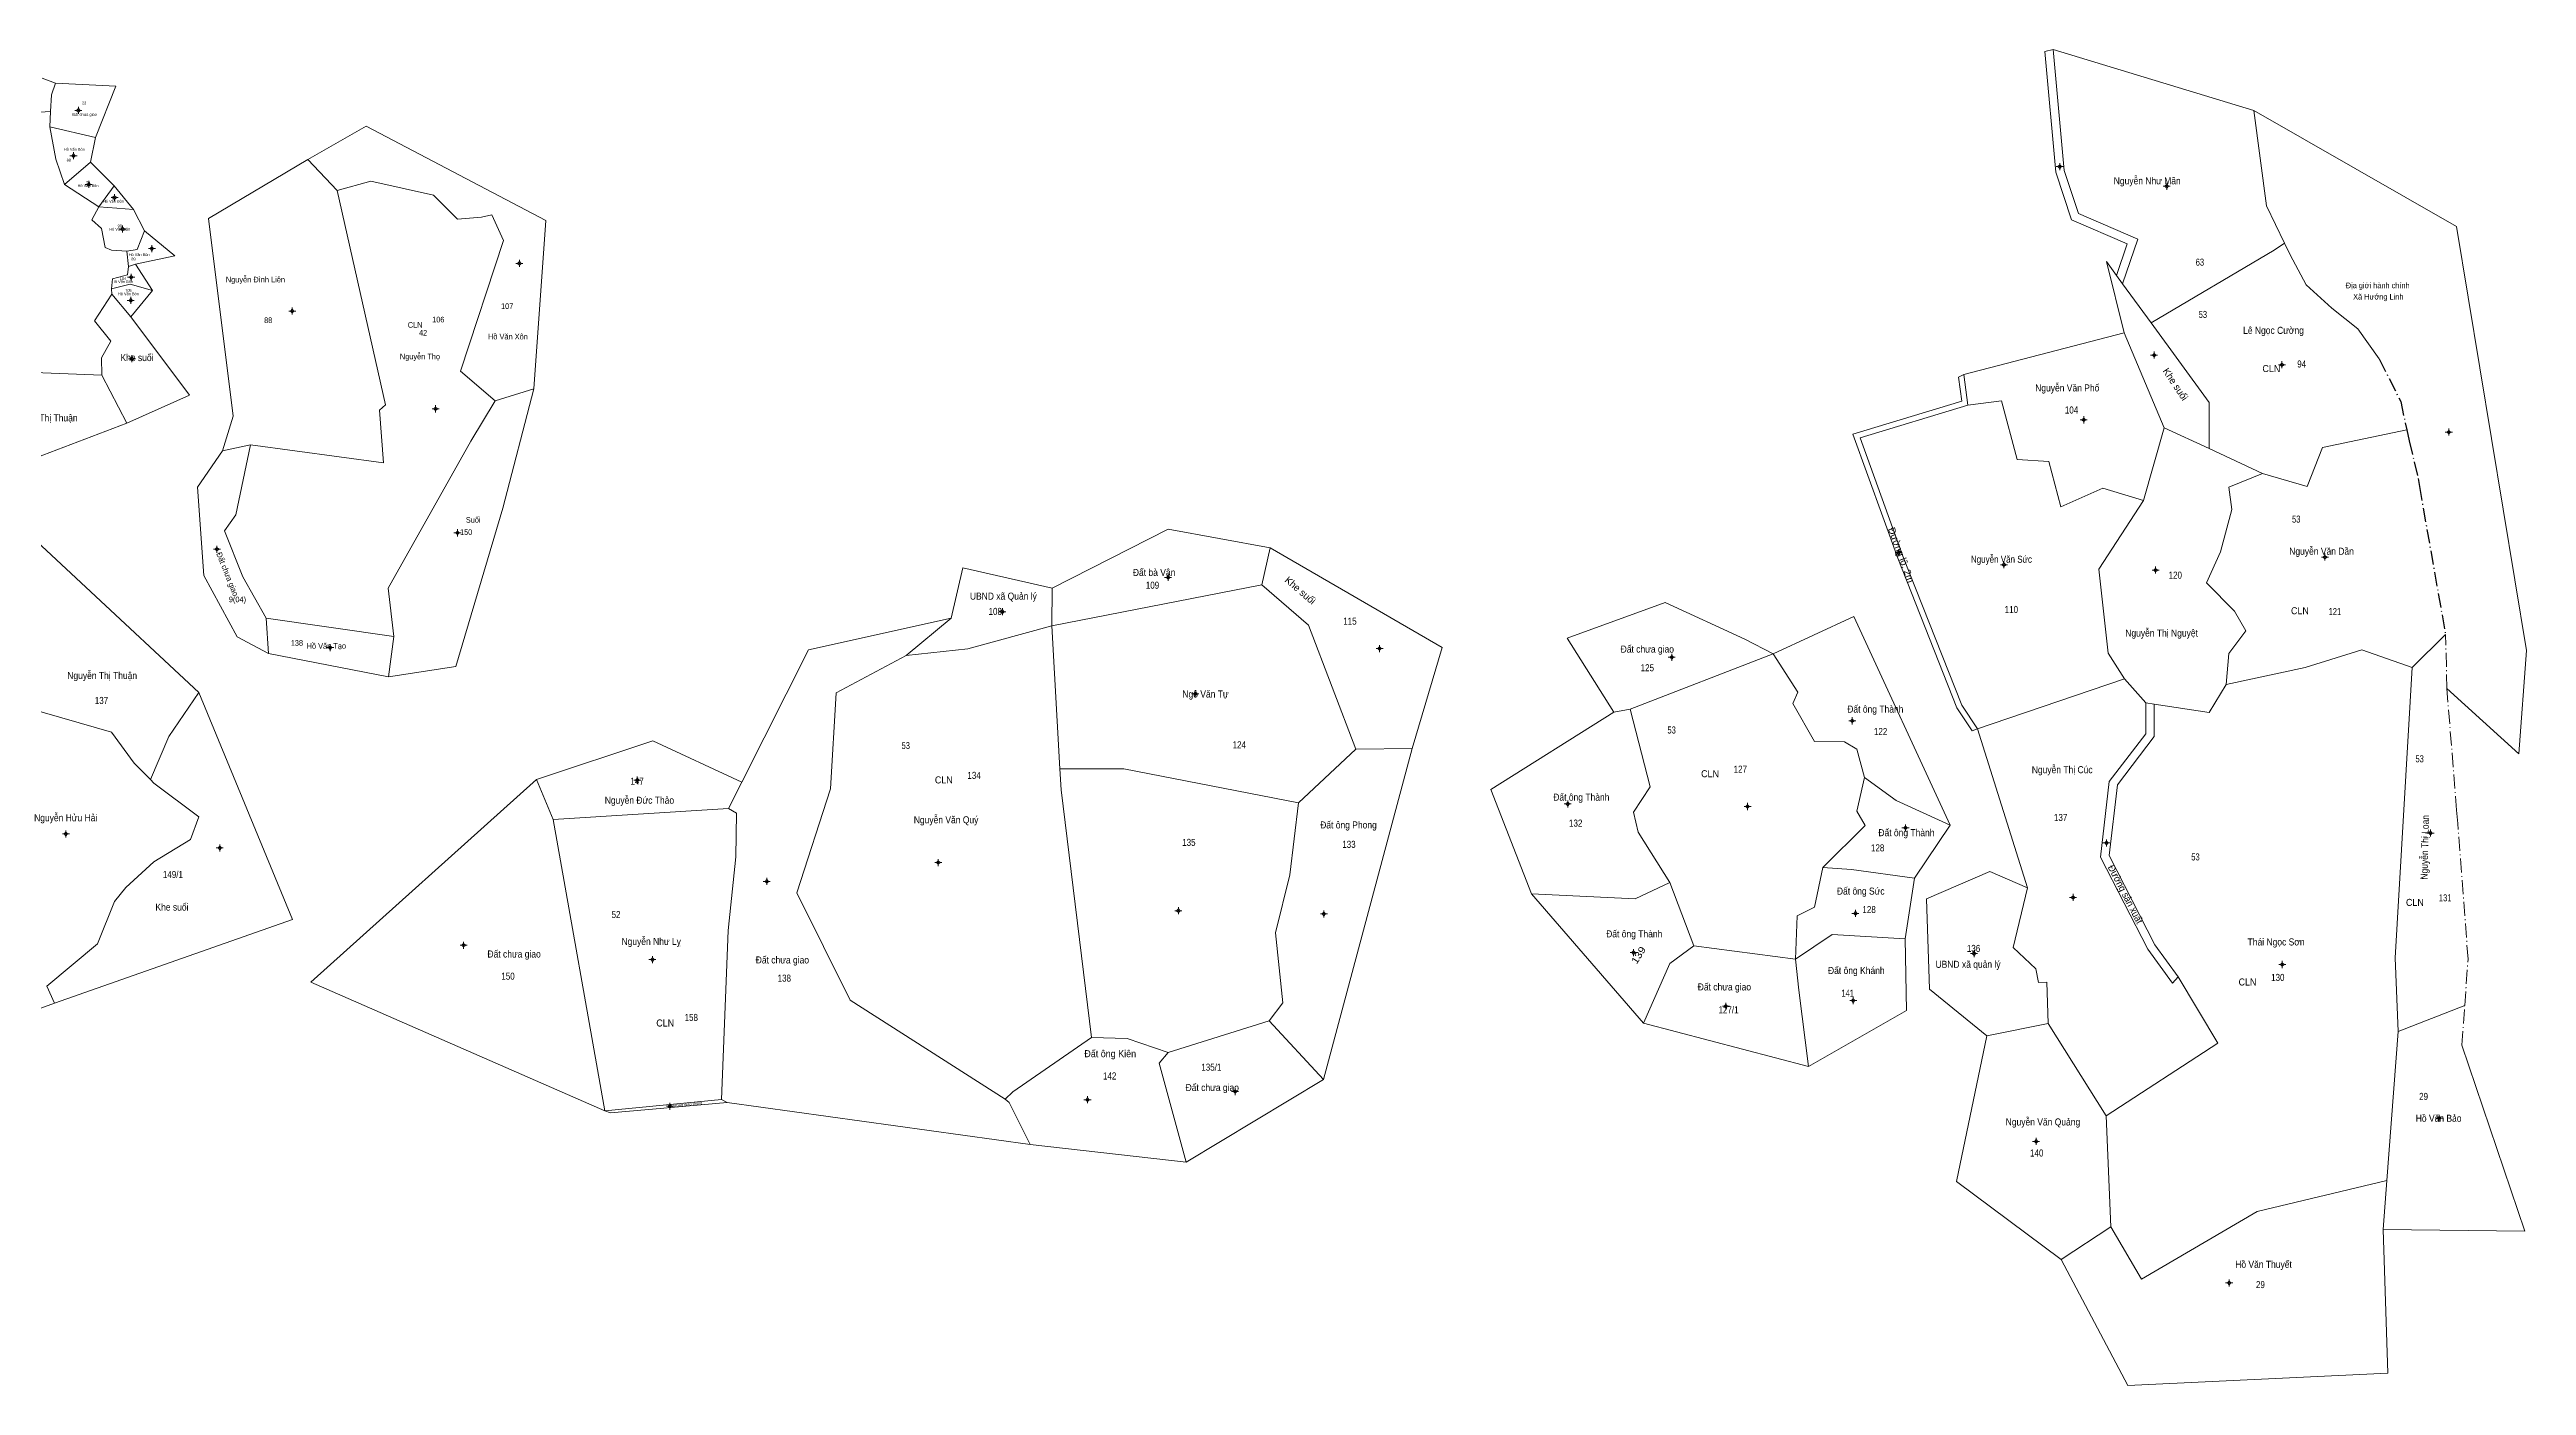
# Model space of a CAD drawing. Header units: metres. Extents: x 538455 to 541653, y 1847238 to 1851303.
# Drawn here: x 540774 to 541653, y 1849481 to 1849955 of the extents above; entities that cross this region are included whole.
import ezdxf
from ezdxf.enums import TextEntityAlignment as Align

# ---------------------------------------------------------------- set-up
doc = ezdxf.new("R2010")
doc.units = ezdxf.units.M
doc.linetypes.add('DOT_DASHED', pattern=[7.7, 5, -1.2, 0.3, -1.2])
for name, color, linetype in [('1', 7, 'Continuous'), ('2', 7, 'Continuous'), ('3', 7, 'Continuous'), ('4', 7, 'Continuous')]:
    doc.layers.add(name, color=color, linetype=linetype)
for name, color, linetype, lineweight in [('11', 7, 'Continuous', 13), ('22', 7, 'Continuous', 13), ('5', 7, 'Continuous', 13)]:
    doc.layers.add(name, color=color, linetype=linetype, lineweight=lineweight)

msp = doc.modelspace()

# ---------------------------------------------------------------- hatches: boundary and pattern name
at = {"layer": '11'}
for points in [[(540784.37, 1849933.66, 1), (540784.07, 1849933.66, 1)], [(540782.64, 1849917.56, 1), (540782.34, 1849917.56, 1)], [(540788.06, 1849907.38, 1), (540787.76, 1849907.38, 1)], [(541487.13, 1849913.7, 1), (541486.83, 1849913.7, 1)], [(541525.06, 1849906.74, 1), (541524.76, 1849906.74, 1)], [(540797.21, 1849902.69, 1), (540796.91, 1849902.69, 1)], [(540800.07, 1849891.56, 1), (540799.77, 1849891.56, 1)], [(540810.44, 1849884.61, 1), (540810.14, 1849884.61, 1)], [(540803.1, 1849874.42, 1), (540802.8, 1849874.42, 1)], [(540940.78, 1849879.38, 1), (540940.48, 1849879.38, 1)], [(540802.95, 1849866.24, 1), (540802.65, 1849866.24, 1)], [(540860.21, 1849862.44, 1), (540859.91, 1849862.44, 1)], [(540803.37, 1849845.55, 1), (540803.07, 1849845.55, 1)], [(541520.61, 1849846.82, 1), (541520.31, 1849846.82, 1)], [(541565.94, 1849843.39, 1), (541565.64, 1849843.39, 1)], [(540911.09, 1849827.76, 1), (540910.79, 1849827.76, 1)], [(541495.63, 1849823.86, 1), (541495.33, 1849823.86, 1)], [(541625.13, 1849819.5, 1), (541624.83, 1849819.5, 1)], [(540918.84, 1849783.77, 1), (540918.54, 1849783.77, 1)], [(540833.52, 1849777.95, 1), (540833.22, 1849777.95, 1)], [(541430.02, 1849776.76, 1), (541429.72, 1849776.76, 1)], [(541581.21, 1849775.16, 1), (541580.91, 1849775.16, 1)], [(541170.89, 1849767.95, 1), (541170.59, 1849767.95, 1)], [(541467.36, 1849772.46, 1), (541467.06, 1849772.46, 1)], [(541521.13, 1849770.54, 1), (541520.83, 1849770.54, 1)], [(541112.1, 1849755.79, 1), (541111.8, 1849755.79, 1)], [(540873.69, 1849743.06, 1), (540873.39, 1849743.06, 1)], [(541245.87, 1849742.72, 1), (541245.57, 1849742.72, 1)], [(541349.53, 1849739.62, 1), (541349.23, 1849739.62, 1)], [(541180.48, 1849726.66, 1), (541180.18, 1849726.66, 1)], [(541413.56, 1849717.08, 1), (541413.26, 1849717.08, 1)], [(540982.6, 1849696.03, 1), (540982.3, 1849696.03, 1)], [(541312.63, 1849687.59, 1), (541312.33, 1849687.59, 1)], [(541376.4, 1849686.68, 1), (541376.1, 1849686.68, 1)], [(541432.43, 1849679.09, 1), (541432.13, 1849679.09, 1)], [(540779.94, 1849676.96, 1), (540779.64, 1849676.96, 1)], [(540834.53, 1849672, 1), (540834.23, 1849672, 1)], [(541503.7, 1849673.75, 1), (541503.4, 1849673.75, 1)], [(541618.63, 1849677.26, 1), (541618.33, 1849677.26, 1)], [(541028.54, 1849660.1, 1), (541028.24, 1849660.1, 1)], [(541089.37, 1849666.8, 1), (541089.07, 1849666.8, 1)], [(541491.87, 1849654.42, 1), (541491.57, 1849654.42, 1)], [(541174.52, 1849649.72, 1), (541174.22, 1849649.72, 1)], [(541226.14, 1849648.57, 1), (541225.84, 1849648.57, 1)], [(541414.67, 1849648.77, 1), (541414.37, 1849648.77, 1)], [(540921.02, 1849637.47, 1), (540920.72, 1849637.47, 1)], [(541335.97, 1849634.83, 1), (541335.67, 1849634.83, 1)], [(541456.74, 1849634.5, 1), (541456.44, 1849634.5, 1)], [(540987.99, 1849632.35, 1), (540987.69, 1849632.35, 1)], [(541566.08, 1849630.63, 1), (541565.78, 1849630.63, 1)], [(541413.88, 1849617.8, 1), (541413.58, 1849617.8, 1)], [(541368.72, 1849615.84, 1), (541368.42, 1849615.84, 1)], [(541142.29, 1849582.64, 1), (541141.99, 1849582.64, 1)], [(541194.64, 1849585.56, 1), (541194.34, 1849585.56, 1)], [(540994.17, 1849580.36, 1), (540993.87, 1849580.36, 1)], [(541621.67, 1849576.07, 1), (541621.37, 1849576.07, 1)], [(541478.74, 1849567.88, 1), (541478.44, 1849567.88, 1)], [(541547.23, 1849517.64, 1), (541546.93, 1849517.64, 1)]]:
    msp.add_hatch(color=256, dxfattribs=at).paths.add_polyline_path(points)

# ---------------------------------------------------------------- linework, layer by layer
for p, q in [((540783.59, 1849933.66), (540782.97, 1849933.66)), ((540784.22, 1849934.91), (540784.22, 1849934.29)), ((540784.22, 1849933.03), (540784.22, 1849932.41)), ((540785.47, 1849933.66), (540784.85, 1849933.66)), ((540781.87, 1849917.56), (540781.24, 1849917.56)), ((540782.49, 1849918.81), (540782.49, 1849918.19)), ((540782.49, 1849916.93), (540782.49, 1849916.31)), ((540783.74, 1849917.56), (540783.11, 1849917.56)), ((541486.98, 1849914.95), (541486.98, 1849914.33)), ((540787.29, 1849907.38), (540786.66, 1849907.38)), ((540787.91, 1849908.63), (540787.91, 1849908.01)), ((540787.91, 1849906.75), (540787.91, 1849906.13)), ((540789.16, 1849907.38), (540788.53, 1849907.38)), ((541486.35, 1849913.7), (541485.73, 1849913.7)), ((541486.98, 1849913.07), (541486.98, 1849912.45)), ((541488.23, 1849913.7), (541487.61, 1849913.7)), ((541524.29, 1849906.74), (541523.66, 1849906.74)), ((541524.91, 1849907.99), (541524.91, 1849907.37)), ((541524.91, 1849906.11), (541524.91, 1849905.49)), ((541526.16, 1849906.74), (541525.53, 1849906.74)), ((540796.44, 1849902.69), (540795.81, 1849902.69)), ((540797.06, 1849903.94), (540797.06, 1849903.31)), ((540797.06, 1849902.07), (540797.06, 1849901.44)), ((540798.31, 1849902.69), (540797.69, 1849902.69)), ((540799.3, 1849891.56), (540798.67, 1849891.56)), ((540799.92, 1849892.81), (540799.92, 1849892.19)), ((540799.92, 1849890.93), (540799.92, 1849890.31)), ((540801.17, 1849891.56), (540800.55, 1849891.56)), ((540809.67, 1849884.61), (540809.04, 1849884.61)), ((540810.29, 1849885.86), (540810.29, 1849885.23)), ((540810.29, 1849883.99), (540810.29, 1849883.36)), ((540811.54, 1849884.61), (540810.91, 1849884.61)), ((540940.63, 1849880.63), (540940.63, 1849880.01)), ((540802.32, 1849874.42), (540801.7, 1849874.42)), ((540802.95, 1849875.67), (540802.95, 1849875.05)), ((540802.95, 1849873.79), (540802.95, 1849873.17)), ((540804.2, 1849874.42), (540803.57, 1849874.42)), ((540940.01, 1849879.38), (540939.38, 1849879.38)), ((540940.63, 1849878.75), (540940.63, 1849878.13)), ((540941.88, 1849879.38), (540941.25, 1849879.38)), ((540802.18, 1849866.24), (540801.55, 1849866.24)), ((540802.8, 1849867.49), (540802.8, 1849866.87)), ((540802.8, 1849865.61), (540802.8, 1849864.99)), ((540804.05, 1849866.24), (540803.43, 1849866.24)), ((540859.44, 1849862.44), (540858.81, 1849862.44)), ((540860.06, 1849863.69), (540860.06, 1849863.07)), ((540861.31, 1849862.44), (540860.69, 1849862.44)), ((540860.06, 1849861.81), (540860.06, 1849861.19)), ((540802.59, 1849845.55), (540801.97, 1849845.55)), ((540803.22, 1849846.8), (540803.22, 1849846.17)), ((540803.22, 1849844.93), (540803.22, 1849844.3)), ((540804.47, 1849845.55), (540803.85, 1849845.55)), ((541519.83, 1849846.82), (541519.21, 1849846.82)), ((541520.46, 1849848.07), (541520.46, 1849847.45)), ((541520.46, 1849846.19), (541520.46, 1849845.57)), ((541521.71, 1849846.82), (541521.09, 1849846.82)), ((541565.79, 1849844.64), (541565.79, 1849844.01)), ((541565.17, 1849843.39), (541564.54, 1849843.39)), ((541565.79, 1849842.77), (541565.79, 1849842.14)), ((541567.04, 1849843.39), (541566.41, 1849843.39)), ((540910.31, 1849827.76), (540909.69, 1849827.76)), ((540910.94, 1849829.01), (540910.94, 1849828.39)), ((540910.94, 1849827.13), (540910.94, 1849826.51)), ((540912.19, 1849827.76), (540911.56, 1849827.76)), ((541494.85, 1849823.86), (541494.23, 1849823.86)), ((541495.48, 1849825.11), (541495.48, 1849824.49)), ((541495.48, 1849823.23), (541495.48, 1849822.61)), ((541496.73, 1849823.86), (541496.11, 1849823.86)), ((541624.35, 1849819.5), (541623.73, 1849819.5)), ((541624.98, 1849820.75), (541624.98, 1849820.13)), ((541624.98, 1849818.87), (541624.98, 1849818.25)), ((541626.23, 1849819.5), (541625.61, 1849819.5)), ((540918.06, 1849783.77), (540917.44, 1849783.77)), ((540918.69, 1849785.02), (540918.69, 1849784.39)), ((540918.69, 1849783.15), (540918.69, 1849782.52)), ((540919.94, 1849783.77), (540919.31, 1849783.77)), ((540832.75, 1849777.95), (540832.12, 1849777.95)), ((540833.37, 1849779.2), (540833.37, 1849778.57)), ((540833.37, 1849777.33), (540833.37, 1849776.7)), ((540834.62, 1849777.95), (540833.99, 1849777.95)), ((541429.25, 1849776.76), (541428.62, 1849776.76)), ((541429.87, 1849778.01), (541429.87, 1849777.39)), ((541429.87, 1849776.13), (541429.87, 1849775.51)), ((541431.12, 1849776.76), (541430.49, 1849776.76)), ((541580.44, 1849775.16), (541579.81, 1849775.16)), ((541581.06, 1849776.41), (541581.06, 1849775.79)), ((541581.06, 1849774.53), (541581.06, 1849773.91)), ((541582.31, 1849775.16), (541581.69, 1849775.16)), ((541170.11, 1849767.95), (541169.49, 1849767.95)), ((541170.74, 1849769.2), (541170.74, 1849768.57)), ((541170.74, 1849767.33), (541170.74, 1849766.7)), ((541171.99, 1849767.95), (541171.37, 1849767.95)), ((541466.59, 1849772.46), (541465.96, 1849772.46)), ((541467.21, 1849773.71), (541467.21, 1849773.09)), ((541467.21, 1849771.83), (541467.21, 1849771.21)), ((541468.46, 1849772.46), (541467.83, 1849772.46)), ((541520.35, 1849770.54), (541519.73, 1849770.54)), ((541520.98, 1849771.79), (541520.98, 1849771.17)), ((541520.98, 1849769.91), (541520.98, 1849769.29)), ((541522.23, 1849770.54), (541521.61, 1849770.54)), ((541111.95, 1849757.04), (541111.95, 1849756.41)), ((541111.32, 1849755.79), (541110.7, 1849755.79)), ((541111.95, 1849755.17), (541111.95, 1849754.54)), ((541113.2, 1849755.79), (541112.57, 1849755.79)), ((540872.91, 1849743.06), (540872.29, 1849743.06)), ((540873.54, 1849744.31), (540873.54, 1849743.69)), ((540873.54, 1849742.43), (540873.54, 1849741.81)), ((540874.79, 1849743.06), (540874.17, 1849743.06)), ((541245.09, 1849742.72), (541244.47, 1849742.72)), ((541245.72, 1849743.97), (541245.72, 1849743.35)), ((541245.72, 1849742.09), (541245.72, 1849741.47)), ((541246.97, 1849742.72), (541246.35, 1849742.72)), ((541348.75, 1849739.62), (541348.13, 1849739.62)), ((541349.38, 1849740.87), (541349.38, 1849740.25)), ((541350.63, 1849739.62), (541350.01, 1849739.62)), ((541349.38, 1849738.99), (541349.38, 1849738.37)), ((541179.7, 1849726.66), (541179.08, 1849726.66)), ((541180.33, 1849727.91), (541180.33, 1849727.29)), ((541180.33, 1849726.03), (541180.33, 1849725.41)), ((541181.58, 1849726.66), (541180.95, 1849726.66)), ((541412.79, 1849717.08), (541412.16, 1849717.08)), ((541413.41, 1849718.33), (541413.41, 1849717.71)), ((541413.41, 1849716.45), (541413.41, 1849715.83)), ((541414.66, 1849717.08), (541414.03, 1849717.08)), ((540981.82, 1849696.03), (540981.2, 1849696.03)), ((540982.45, 1849697.28), (540982.45, 1849696.65)), ((540982.45, 1849695.41), (540982.45, 1849694.78)), ((540983.7, 1849696.03), (540983.07, 1849696.03)), ((541311.85, 1849687.59), (541311.23, 1849687.59)), ((541312.48, 1849688.84), (541312.48, 1849688.21)), ((541312.48, 1849686.97), (541312.48, 1849686.34)), ((541313.73, 1849687.59), (541313.11, 1849687.59)), ((541375.63, 1849686.68), (541375, 1849686.68)), ((541376.25, 1849687.93), (541376.25, 1849687.31)), ((541377.5, 1849686.68), (541376.87, 1849686.68)), ((540779.79, 1849678.21), (540779.79, 1849677.59)), ((541376.25, 1849686.05), (541376.25, 1849685.43)), ((541431.65, 1849679.09), (541431.03, 1849679.09)), ((541432.28, 1849680.34), (541432.28, 1849679.71)), ((541432.28, 1849678.47), (541432.28, 1849677.84)), ((541433.53, 1849679.09), (541432.91, 1849679.09)), ((541618.48, 1849678.51), (541618.48, 1849677.89)), ((540779.17, 1849676.96), (540778.54, 1849676.96)), ((540779.79, 1849676.33), (540779.79, 1849675.71)), ((540781.04, 1849676.96), (540780.41, 1849676.96)), ((540833.75, 1849672), (540833.13, 1849672)), ((540834.38, 1849673.25), (540834.38, 1849672.63)), ((540834.38, 1849671.37), (540834.38, 1849670.75)), ((540835.63, 1849672), (540835.01, 1849672)), ((541502.93, 1849673.75), (541502.3, 1849673.75)), ((541503.55, 1849675), (541503.55, 1849674.37)), ((541503.55, 1849673.13), (541503.55, 1849672.5)), ((541504.8, 1849673.75), (541504.18, 1849673.75)), ((541617.85, 1849677.26), (541617.23, 1849677.26)), ((541618.48, 1849676.63), (541618.48, 1849676.01)), ((541619.73, 1849677.26), (541619.11, 1849677.26)), ((541028.39, 1849661.35), (541028.39, 1849660.73)), ((541088.59, 1849666.8), (541087.97, 1849666.8)), ((541089.22, 1849668.05), (541089.22, 1849667.43)), ((541089.22, 1849666.17), (541089.22, 1849665.55)), ((541090.47, 1849666.8), (541089.85, 1849666.8)), ((541027.77, 1849660.1), (541027.14, 1849660.1)), ((541028.39, 1849659.47), (541028.39, 1849658.85)), ((541029.64, 1849660.1), (541029.01, 1849660.1)), ((541491.09, 1849654.42), (541490.47, 1849654.42)), ((541491.72, 1849655.67), (541491.72, 1849655.05)), ((541491.72, 1849653.79), (541491.72, 1849653.17)), ((541492.97, 1849654.42), (541492.35, 1849654.42)), ((541173.75, 1849649.72), (541173.12, 1849649.72)), ((541174.37, 1849650.97), (541174.37, 1849650.35)), ((541174.37, 1849649.09), (541174.37, 1849648.47)), ((541175.62, 1849649.72), (541174.99, 1849649.72)), ((541225.37, 1849648.57), (541224.74, 1849648.57)), ((541225.99, 1849649.82), (541225.99, 1849649.19)), ((541225.99, 1849647.95), (541225.99, 1849647.32)), ((541227.24, 1849648.57), (541226.61, 1849648.57)), ((541413.89, 1849648.77), (541413.27, 1849648.77)), ((541414.52, 1849650.02), (541414.52, 1849649.39)), ((541414.52, 1849648.15), (541414.52, 1849647.52)), ((541415.77, 1849648.77), (541415.15, 1849648.77)), ((540920.25, 1849637.47), (540919.62, 1849637.47)), ((540920.87, 1849638.72), (540920.87, 1849638.09)), ((540920.87, 1849636.85), (540920.87, 1849636.22)), ((540922.12, 1849637.47), (540921.49, 1849637.47)), ((541335.19, 1849634.83), (541334.57, 1849634.83)), ((541335.82, 1849636.08), (541335.82, 1849635.45)), ((541335.82, 1849634.21), (541335.82, 1849633.58)), ((541337.07, 1849634.83), (541336.44, 1849634.83)), ((541455.97, 1849634.5), (541455.34, 1849634.5)), ((541456.59, 1849635.75), (541456.59, 1849635.13)), ((541456.59, 1849633.87), (541456.59, 1849633.25)), ((541457.84, 1849634.5), (541457.21, 1849634.5)), ((540987.21, 1849632.35), (540986.59, 1849632.35)), ((540987.84, 1849633.6), (540987.84, 1849632.97)), ((540987.84, 1849631.73), (540987.84, 1849631.1)), ((540989.09, 1849632.35), (540988.47, 1849632.35)), ((541565.31, 1849630.63), (541564.68, 1849630.63)), ((541565.93, 1849631.88), (541565.93, 1849631.25)), ((541565.93, 1849630.01), (541565.93, 1849629.38)), ((541567.18, 1849630.63), (541566.56, 1849630.63)), ((541368.57, 1849617.09), (541368.57, 1849616.47)), ((541413.11, 1849617.8), (541412.48, 1849617.8)), ((541413.73, 1849619.05), (541413.73, 1849618.43)), ((541413.73, 1849617.17), (541413.73, 1849616.55)), ((541414.98, 1849617.8), (541414.35, 1849617.8)), ((541367.94, 1849615.84), (541367.32, 1849615.84)), ((541368.57, 1849615.21), (541368.57, 1849614.59)), ((541369.82, 1849615.84), (541369.19, 1849615.84)), ((540994.02, 1849581.61), (540994.02, 1849580.99)), ((541141.51, 1849582.64), (541140.89, 1849582.64)), ((541142.14, 1849583.89), (541142.14, 1849583.27)), ((541142.14, 1849582.01), (541142.14, 1849581.39)), ((541143.39, 1849582.64), (541142.77, 1849582.64)), ((541193.87, 1849585.56), (541193.24, 1849585.56)), ((541194.49, 1849586.81), (541194.49, 1849586.19)), ((541194.49, 1849584.93), (541194.49, 1849584.31)), ((541195.74, 1849585.56), (541195.11, 1849585.56)), ((540993.39, 1849580.36), (540992.77, 1849580.36)), ((540994.02, 1849579.73), (540994.02, 1849579.11)), ((540995.27, 1849580.36), (540994.65, 1849580.36)), ((541620.89, 1849576.07), (541620.27, 1849576.07)), ((541621.52, 1849577.32), (541621.52, 1849576.69)), ((541621.52, 1849575.45), (541621.52, 1849574.82)), ((541622.77, 1849576.07), (541622.15, 1849576.07)), ((541477.97, 1849567.88), (541477.34, 1849567.88)), ((541478.59, 1849569.13), (541478.59, 1849568.51)), ((541478.59, 1849567.25), (541478.59, 1849566.63)), ((541479.84, 1849567.88), (541479.21, 1849567.88)), ((541546.45, 1849517.64), (541545.83, 1849517.64)), ((541547.08, 1849518.89), (541547.08, 1849518.27)), ((541547.08, 1849517.01), (541547.08, 1849516.39)), ((541548.33, 1849517.64), (541547.7, 1849517.64))]:
    msp.add_line(p, q, dxfattribs=at)
for points in [[(540784.22, 1849934.29), (540783.59, 1849933.66), (540784.22, 1849933.03), (540784.85, 1849933.66)], [(540782.49, 1849918.19), (540781.87, 1849917.56), (540782.49, 1849916.93), (540783.11, 1849917.56)], [(540787.91, 1849908.01), (540787.29, 1849907.38), (540787.91, 1849906.75), (540788.53, 1849907.38)], [(541486.98, 1849914.33), (541486.35, 1849913.7), (541486.98, 1849913.07), (541487.61, 1849913.7)], [(541524.91, 1849907.37), (541524.29, 1849906.74), (541524.91, 1849906.11), (541525.53, 1849906.74)], [(540797.06, 1849903.31), (540796.44, 1849902.69), (540797.06, 1849902.07), (540797.69, 1849902.69)], [(540799.92, 1849892.19), (540799.3, 1849891.56), (540799.92, 1849890.93), (540800.55, 1849891.56)], [(540810.29, 1849885.23), (540809.67, 1849884.61), (540810.29, 1849883.99), (540810.91, 1849884.61)], [(540940.63, 1849880.01), (540940.01, 1849879.38), (540940.63, 1849878.75), (540941.25, 1849879.38)], [(540802.95, 1849875.05), (540802.32, 1849874.42), (540802.95, 1849873.79), (540803.57, 1849874.42)], [(540802.8, 1849866.87), (540802.18, 1849866.24), (540802.8, 1849865.61), (540803.43, 1849866.24)], [(540860.06, 1849863.07), (540859.44, 1849862.44), (540860.06, 1849861.81), (540860.69, 1849862.44)], [(540803.22, 1849846.17), (540802.59, 1849845.55), (540803.22, 1849844.93), (540803.85, 1849845.55)], [(541520.46, 1849847.45), (541519.83, 1849846.82), (541520.46, 1849846.19), (541521.09, 1849846.82)], [(541565.79, 1849844.01), (541565.17, 1849843.39), (541565.79, 1849842.77), (541566.41, 1849843.39)], [(540910.94, 1849828.39), (540910.31, 1849827.76), (540910.94, 1849827.13), (540911.56, 1849827.76)], [(541495.48, 1849824.49), (541494.85, 1849823.86), (541495.48, 1849823.23), (541496.11, 1849823.86)], [(541624.98, 1849820.13), (541624.35, 1849819.5), (541624.98, 1849818.87), (541625.61, 1849819.5)], [(540918.69, 1849784.39), (540918.06, 1849783.77), (540918.69, 1849783.15), (540919.31, 1849783.77)], [(540833.37, 1849778.57), (540832.75, 1849777.95), (540833.37, 1849777.33), (540833.99, 1849777.95)], [(541429.87, 1849777.39), (541429.25, 1849776.76), (541429.87, 1849776.13), (541430.49, 1849776.76)], [(541581.06, 1849775.79), (541580.44, 1849775.16), (541581.06, 1849774.53), (541581.69, 1849775.16)], [(541170.74, 1849768.57), (541170.11, 1849767.95), (541170.74, 1849767.33), (541171.37, 1849767.95)], [(541467.21, 1849773.09), (541466.59, 1849772.46), (541467.21, 1849771.83), (541467.83, 1849772.46)], [(541520.98, 1849771.17), (541520.35, 1849770.54), (541520.98, 1849769.91), (541521.61, 1849770.54)], [(541111.95, 1849756.41), (541111.32, 1849755.79), (541111.95, 1849755.17), (541112.57, 1849755.79)], [(540873.54, 1849743.69), (540872.91, 1849743.06), (540873.54, 1849742.43), (540874.17, 1849743.06)], [(541245.72, 1849743.35), (541245.09, 1849742.72), (541245.72, 1849742.09), (541246.35, 1849742.72)], [(541349.38, 1849740.25), (541348.75, 1849739.62), (541349.38, 1849738.99), (541350.01, 1849739.62)], [(541180.33, 1849727.29), (541179.7, 1849726.66), (541180.33, 1849726.03), (541180.95, 1849726.66)], [(541413.41, 1849717.71), (541412.79, 1849717.08), (541413.41, 1849716.45), (541414.03, 1849717.08)], [(540982.45, 1849696.65), (540981.82, 1849696.03), (540982.45, 1849695.41), (540983.07, 1849696.03)], [(541312.48, 1849688.21), (541311.85, 1849687.59), (541312.48, 1849686.97), (541313.11, 1849687.59)], [(541376.25, 1849687.31), (541375.63, 1849686.68), (541376.25, 1849686.05), (541376.87, 1849686.68)], [(541432.28, 1849679.71), (541431.65, 1849679.09), (541432.28, 1849678.47), (541432.91, 1849679.09)], [(541618.48, 1849677.89), (541617.85, 1849677.26), (541618.48, 1849676.63), (541619.11, 1849677.26)], [(540779.79, 1849677.59), (540779.17, 1849676.96), (540779.79, 1849676.33), (540780.41, 1849676.96)], [(540834.38, 1849672.63), (540833.75, 1849672), (540834.38, 1849671.37), (540835.01, 1849672)], [(541503.55, 1849674.37), (541502.93, 1849673.75), (541503.55, 1849673.13), (541504.18, 1849673.75)], [(541028.39, 1849660.73), (541027.77, 1849660.1), (541028.39, 1849659.47), (541029.01, 1849660.1)], [(541089.22, 1849667.43), (541088.59, 1849666.8), (541089.22, 1849666.17), (541089.85, 1849666.8)], [(541491.72, 1849655.05), (541491.09, 1849654.42), (541491.72, 1849653.79), (541492.35, 1849654.42)], [(541174.37, 1849650.35), (541173.75, 1849649.72), (541174.37, 1849649.09), (541174.99, 1849649.72)], [(541225.99, 1849649.19), (541225.37, 1849648.57), (541225.99, 1849647.95), (541226.61, 1849648.57)], [(541414.52, 1849649.39), (541413.89, 1849648.77), (541414.52, 1849648.15), (541415.15, 1849648.77)], [(540920.87, 1849638.09), (540920.25, 1849637.47), (540920.87, 1849636.85), (540921.49, 1849637.47)], [(541335.82, 1849635.45), (541335.19, 1849634.83), (541335.82, 1849634.21), (541336.44, 1849634.83)], [(541456.59, 1849635.13), (541455.97, 1849634.5), (541456.59, 1849633.87), (541457.21, 1849634.5)], [(540987.84, 1849632.97), (540987.21, 1849632.35), (540987.84, 1849631.73), (540988.47, 1849632.35)], [(541565.93, 1849631.25), (541565.31, 1849630.63), (541565.93, 1849630.01), (541566.56, 1849630.63)], [(541368.57, 1849616.47), (541367.94, 1849615.84), (541368.57, 1849615.21), (541369.19, 1849615.84)], [(541413.73, 1849618.43), (541413.11, 1849617.8), (541413.73, 1849617.17), (541414.35, 1849617.8)], [(541142.14, 1849583.27), (541141.51, 1849582.64), (541142.14, 1849582.01), (541142.77, 1849582.64)], [(541194.49, 1849586.19), (541193.87, 1849585.56), (541194.49, 1849584.93), (541195.11, 1849585.56)], [(540994.02, 1849580.99), (540993.39, 1849580.36), (540994.02, 1849579.73), (540994.65, 1849580.36)], [(541621.52, 1849576.69), (541620.89, 1849576.07), (541621.52, 1849575.45), (541622.15, 1849576.07)], [(541478.59, 1849568.51), (541477.97, 1849567.88), (541478.59, 1849567.25), (541479.21, 1849567.88)], [(541547.08, 1849518.27), (541546.45, 1849517.64), (541547.08, 1849517.01), (541547.7, 1849517.64)]]:
    msp.add_lwpolyline(points, close=True, dxfattribs=at)
for centre in [(540784.22, 1849933.66), (540782.49, 1849917.56), (540787.91, 1849907.38), (541486.98, 1849913.7), (541524.91, 1849906.74), (540797.06, 1849902.69), (540799.92, 1849891.56), (540810.29, 1849884.61), (540802.95, 1849874.42), (540940.63, 1849879.38), (540802.8, 1849866.24), (540860.06, 1849862.44), (540803.22, 1849845.55), (541520.46, 1849846.82), (541565.79, 1849843.39), (540910.94, 1849827.76), (541495.48, 1849823.86), (541624.98, 1849819.5), (540918.69, 1849783.77), (540833.37, 1849777.95), (541429.87, 1849776.76), (541581.06, 1849775.16), (541170.74, 1849767.95), (541467.21, 1849772.46), (541520.98, 1849770.54), (541111.95, 1849755.79), (540873.54, 1849743.06), (541245.72, 1849742.72), (541349.38, 1849739.62), (541180.33, 1849726.66), (541413.41, 1849717.08), (540982.45, 1849696.03), (541312.48, 1849687.59), (541376.25, 1849686.68), (541432.28, 1849679.09), (540779.79, 1849676.96), (540834.38, 1849672), (541503.55, 1849673.75), (541618.48, 1849677.26), (541028.39, 1849660.1), (541089.22, 1849666.8), (541491.72, 1849654.42), (541174.37, 1849649.72), (541225.99, 1849648.57), (541414.52, 1849648.77), (540920.87, 1849637.47), (541335.82, 1849634.83), (541456.59, 1849634.5), (540987.84, 1849632.35), (541565.93, 1849630.63), (541413.73, 1849617.8), (541368.57, 1849615.84), (541142.14, 1849582.64), (541194.49, 1849585.56), (540994.02, 1849580.36), (541621.52, 1849576.07), (541478.59, 1849567.88), (541547.08, 1849517.64)]:
    msp.add_circle(centre, 0.15, dxfattribs=at)
at = {"layer": '22'}
for points in [[(541481.67, 1849954.58), (541485.65, 1849911.74), (541491.18, 1849894.8), (541510.91, 1849886.34), (541507.1, 1849875.12)], [(541484.62, 1849955.24), (541488.61, 1849912.35), (541493.61, 1849897.02), (541514.64, 1849888), (541509.26, 1849872.16)]]:
    msp.add_lwpolyline(points, dxfattribs=at)
for points in [[(541413.64, 1849818.83), (541452.21, 1849830.47), (541451.02, 1849839.05), (541452.91, 1849839.95), (541454.43, 1849829.06), (541416.23, 1849817.53), (541431.38, 1849775.51), (541452.26, 1849722.63), (541457.86, 1849714.25), (541455.92, 1849713.56), (541450.48, 1849721.7), (541429.51, 1849774.8)], [(541501.45, 1849668.66), (541504.55, 1849695.57), (541517.5, 1849712.51), (541517.5, 1849723.5), (541520.5, 1849723.03), (541520.5, 1849711.5), (541507.44, 1849694.42), (541504.55, 1849669.33), (541520.75, 1849637.64), (541528.94, 1849626.22), (541527, 1849624), (541518.18, 1849636.07)]]:
    msp.add_lwpolyline(points, close=True, dxfattribs=at)
at = {"layer": '5'}
for p, q in [((540776.06, 1849943.35), (540771.4, 1849945.09)), ((540774.3, 1849933.3), (540766.82, 1849932.76)), ((540774.14, 1849927.78), (540774.3, 1849933.3)), ((540788.54, 1849915.31), (540790.34, 1849923.97)), ((540779.34, 1849907.33), (540788.54, 1849915.31)), ((540796.86, 1849906.93), (540788.54, 1849915.31)), ((540875.96, 1849905.28), (540865.58, 1849916.28)), ((540791.47, 1849899.44), (540779.34, 1849907.33)), ((540791.47, 1849899.44), (540796.86, 1849906.93)), ((540803.76, 1849898.46), (540796.86, 1849906.93)), ((540807.71, 1849890.95), (540803.76, 1849898.46)), ((540810.52, 1849869.7), (540804.45, 1849879.13)), ((540810.52, 1849869.7), (540802.87, 1849860.45)), ((541452.91, 1849839.95), (541509.87, 1849854.72)), ((541509.87, 1849854.72), (541524.01, 1849821.07)), ((540801.35, 1849822.71), (540792.56, 1849839.72)), ((540945.79, 1849834.88), (540932.1, 1849830.65)), ((541516.74, 1849795.3), (541524.01, 1849821.07)), ((540835.39, 1849812.81), (540845.22, 1849814.99)), ((541206.96, 1849778.41), (541203.93, 1849765.31)), ((541077.88, 1849740.26), (541093.82, 1849753.46)), ((541129.55, 1849750.77), (541132.38, 1849700)), ((540851.65, 1849740.91), (540894.22, 1849732.66)), ((540894.22, 1849732.66), (540896.08, 1849746.99)), ((541334.61, 1849721.26), (541385.34, 1849740.83)), ((541612, 1849736), (541623.83, 1849747.65)), ((541509.96, 1849731.94), (541517.5, 1849723.5)), ((541328.84, 1849720.15), (541334.61, 1849721.26)), ((541217, 1849688), (541237.27, 1849707.04)), ((541257.32, 1849707.31), (541225.79, 1849589.83)), ((541237.27, 1849707.04), (541257.32, 1849707.31)), ((540952.62, 1849682.08), (540946.71, 1849696.26)), ((541014.83, 1849686.02), (541019.52, 1849695.37)), ((541014.83, 1849686.02), (540952.62, 1849682.08)), ((540970.92, 1849578.68), (540952.62, 1849682.08)), ((541348.67, 1849659.78), (541357.23, 1849637.28)), ((541393.29, 1849632.54), (541357.23, 1849637.28)), ((541206.61, 1849610.65), (541170.72, 1849599.44)), ((541206.61, 1849610.65), (541225.79, 1849589.83)), ((541339.35, 1849609.87), (541397.88, 1849594.39)), ((541482.9, 1849609.75), (541461.14, 1849605.34)), ((541503.47, 1849576.9), (541482.9, 1849609.75)), ((541630.62, 1849616.09), (541606.96, 1849606.86)), ((541603, 1849554), (541606.96, 1849606.86)), ((541012.36, 1849582.7), (540970.92, 1849578.68)), ((541121.84, 1849566.74), (541014.34, 1849581.62)), ((541225.79, 1849589.83), (541177.1, 1849560.48)), ((541601.7, 1849536.6), (541603, 1849554)), ((541505.12, 1849537.62), (541487.43, 1849526.02))]:
    msp.add_line(p, q, dxfattribs=at)
for points in [[(541481.67, 1849954.58), (541484.62, 1849955.24), (541555.77, 1849933.62), (541627.67, 1849892.43), (541652.52, 1849742.03), (541649.78, 1849705.38), (541624.3, 1849728.52)], [(540774.3, 1849933.3), (540774.71, 1849939.22), (540776.06, 1849943.35)], [(540790.34, 1849923.97), (540797.45, 1849942.24), (540776.06, 1849943.35)], [(541555.77, 1849933.62), (541560.32, 1849899.76), (541566.66, 1849886.55), (541568.66, 1849882.38), (541574.4, 1849871.72), (541583.43, 1849863.5), (541592.7, 1849856.14), (541600.31, 1849845.45)], [(540779.34, 1849907.33), (540776.19, 1849916.35), (540774.14, 1849927.78), (540790.34, 1849923.97)], [(540945.79, 1849834.88), (540949.98, 1849894.6), (540886.34, 1849928.1), (540865.58, 1849916.28)], [(540865.58, 1849916.28), (540830.41, 1849895.27), (540839.11, 1849825.11), (540835.39, 1849812.81)], [(540932.1, 1849830.65), (540919.77, 1849841.14), (540935.01, 1849887.44), (540930.83, 1849896.58), (540927.26, 1849895.8), (540918.65, 1849895.11), (540910.16, 1849903.61), (540887.95, 1849908.52), (540875.96, 1849905.28)], [(540801.43, 1849883.68), (540795.93, 1849884.06), (540793.67, 1849884.99), (540792.42, 1849891.77), (540789.05, 1849894.83), (540791.47, 1849899.44)], [(540791.47, 1849899.44), (540797.88, 1849898.96), (540803.76, 1849898.46)], [(540875.96, 1849905.28), (540893.14, 1849829.22), (540891.03, 1849827.29), (540892.45, 1849808.6), (540845.22, 1849814.99)], [(540807.71, 1849890.95), (540805.06, 1849884.29), (540801.43, 1849883.68), (540801.95, 1849878.27), (540804.45, 1849879.13)], [(540804.45, 1849879.13), (540818.45, 1849882.09), (540807.71, 1849890.95)], [(541509.87, 1849854.72), (541503.54, 1849880), (541507.1, 1849875.12), (541509.26, 1849872.16), (541519.41, 1849858.24)], [(541519.41, 1849858.24), (541563, 1849884), (541566.66, 1849886.55)], [(540795.96, 1849870.33), (540796.27, 1849873.86), (540801.68, 1849875.26), (540801.95, 1849878.27)], [(540795.96, 1849870.33), (540802.64, 1849872.03), (540810.52, 1849869.7)], [(540792.56, 1849839.72), (540792.45, 1849845.81), (540795.79, 1849851.74), (540789.92, 1849858.97), (540796.1, 1849868.39)], [(540795.96, 1849870.33), (540796.1, 1849868.39), (540802.87, 1849860.45)], [(540802.87, 1849860.45), (540823.65, 1849832.59), (540801.35, 1849822.71)], [(541519.41, 1849858.24), (541540, 1849830), (541540, 1849813.64)], [(540747.53, 1849841.51), (540750.58, 1849841.39), (540792.56, 1849839.72)], [(540896.08, 1849746.99), (540894.12, 1849764.1), (540923.38, 1849816.3), (540932.1, 1849830.65)], [(540894.22, 1849732.66), (540918.13, 1849736.38), (540934.82, 1849792.47), (540945.79, 1849834.88)], [(541454.43, 1849829.06), (541466.31, 1849830.66), (541471.84, 1849809.85), (541483.11, 1849809.13), (541487.41, 1849793), (541502.28, 1849799.59), (541516.74, 1849795.3)], [(540826.98, 1849727.11), (540746.67, 1849801.84), (540801.35, 1849822.71)], [(541524.01, 1849821.07), (541540, 1849813.64), (541558.84, 1849804.88)], [(541558.84, 1849804.88), (541574.76, 1849800.23), (541580.2, 1849814.01), (541610.06, 1849820.32)], [(540835.39, 1849812.81), (540826.5, 1849799.94), (540828.75, 1849768.63), (540840.53, 1849746.87), (540851.65, 1849740.91)], [(540845.22, 1849814.99), (540840.04, 1849790.14), (540836.04, 1849784.48), (540842.57, 1849768.15), (540850.84, 1849753.47)], [(541558.84, 1849804.88), (541547, 1849800), (541548, 1849792), (541544, 1849777), (541539, 1849766), (541549, 1849756), (541553, 1849749), (541547, 1849741), (541546, 1849730)], [(541509.96, 1849731.94), (541504.1, 1849741.05), (541500.85, 1849770.94), (541516.74, 1849795.3)], [(541129.56, 1849764.2), (541170.75, 1849785.13), (541206.96, 1849778.41)], [(541206.96, 1849778.41), (541267.92, 1849743.13), (541257.32, 1849707.31)], [(541093.82, 1849753.46), (541097.87, 1849771.32), (541129.56, 1849764.2)], [(541203.93, 1849765.31), (541129.55, 1849750.77), (541129.56, 1849764.2)], [(541203.93, 1849765.31), (541220.47, 1849751.01), (541237.27, 1849707.04)], [(541385.34, 1849740.83), (541375.28, 1849746.09), (541347.08, 1849759.08), (541312.3, 1849746.37), (541328.84, 1849720.15)], [(540851.65, 1849740.91), (540850.84, 1849753.47), (540896.08, 1849746.99)], [(541093.82, 1849753.46), (541043.15, 1849742.22), (541019.52, 1849695.37)], [(541077.88, 1849740.26), (541099.68, 1849742.66), (541129.55, 1849750.77)], [(541385.34, 1849740.83), (541413.89, 1849754.1), (541448.12, 1849680.05)], [(541077.88, 1849740.26), (541053, 1849727), (541051, 1849693), (541039, 1849656), (541058, 1849618), (541112.97, 1849582.82)], [(541385.34, 1849740.83), (541394.07, 1849727.3), (541392.36, 1849723.18), (541399.97, 1849709.73), (541410.58, 1849709.58), (541415, 1849707), (541417.75, 1849696.92)], [(541546, 1849730), (541574, 1849736), (541594.09, 1849742.26), (541612, 1849736)], [(541509.96, 1849731.94), (541463.01, 1849716.07), (541457.86, 1849714.25), (541475.5, 1849657.87)], [(541612, 1849736), (541606, 1849633), (541606.96, 1849606.86)], [(540736.86, 1849730.08), (540796, 1849713), (540804, 1849702), (540809.76, 1849696.24)], [(540775.78, 1849616.89), (540860.11, 1849646.55), (540826.98, 1849727.11)], [(540809.76, 1849696.24), (540816.33, 1849711.57), (540826.98, 1849727.11)], [(541520.5, 1849723.03), (541540, 1849720), (541546, 1849730)], [(541328.84, 1849720.15), (541285.25, 1849692.76), (541299.6, 1849655.73), (541339.35, 1849609.87)], [(541334.61, 1849721.26), (541341.66, 1849693.62), (541335.76, 1849684.62), (541337.42, 1849677.6), (541348.67, 1849659.78)], [(540946.71, 1849696.26), (540987.97, 1849709.98), (541019.52, 1849695.37)], [(540809.76, 1849696.24), (540811, 1849695), (540827, 1849683), (540824, 1849675), (540811, 1849667), (540801, 1849658), (540797, 1849653), (540791, 1849638), (540773, 1849623), (540775.78, 1849616.89)], [(540970.92, 1849578.68), (540866.68, 1849624.41), (540946.71, 1849696.26)], [(541132.38, 1849700), (541155, 1849700), (541217, 1849688)], [(541132.38, 1849700), (541132.79, 1849692.61), (541143.51, 1849604.79)], [(541417.75, 1849696.92), (541415, 1849685), (541418, 1849680), (541403, 1849665)], [(541417.75, 1849696.92), (541428.96, 1849688.85), (541448.12, 1849680.05)], [(541206.61, 1849610.65), (541211.42, 1849616.98), (541208.78, 1849641.91), (541213.86, 1849662.5), (541217, 1849688)], [(541014.83, 1849686.02), (541017.63, 1849684.33), (541017.36, 1849668.85), (541014.65, 1849642.65), (541012.36, 1849582.7), (541014.34, 1849581.62)], [(541432.11, 1849639.71), (541435.42, 1849661.26), (541448.12, 1849680.05)], [(541403, 1849665), (541400, 1849651), (541393.8, 1849647.9), (541393.29, 1849632.54)], [(541403, 1849665), (541413.12, 1849664.32), (541435.42, 1849661.26)], [(541475.5, 1849657.87), (541462.19, 1849663.67), (541439.7, 1849653.93), (541440.8, 1849621.88), (541461.14, 1849605.34)], [(541299.6, 1849655.73), (541336.44, 1849653.92), (541348.67, 1849659.78)], [(541475.5, 1849657.87), (541470.51, 1849636.72), (541478.46, 1849629.05), (541479.49, 1849624.21), (541482.36, 1849624.37), (541482.9, 1849609.75)], [(540682.85, 1849644.47), (540709.17, 1849592.65), (540775.78, 1849616.89)], [(541339.35, 1849609.87), (541348.73, 1849630.99), (541357.23, 1849637.28)], [(541393.29, 1849632.54), (541406.21, 1849641.22), (541432.11, 1849639.71)], [(541397.88, 1849594.39), (541432.66, 1849614.29), (541432.11, 1849639.71)], [(541397.88, 1849594.39), (541394.41, 1849621.52), (541393.29, 1849632.54)], [(541528.94, 1849626.22), (541543.03, 1849602.78), (541503.47, 1849576.9), (541505.12, 1849537.62)], [(541143.51, 1849604.79), (541115.68, 1849585.51), (541112.97, 1849582.82)], [(541143.51, 1849604.79), (541156.19, 1849604.33), (541170.72, 1849599.44)], [(541170.72, 1849599.44), (541167.53, 1849595.64), (541177.1, 1849560.48)], [(541461.14, 1849605.34), (541450.37, 1849553.67), (541487.43, 1849526.02)], [(541601.7, 1849536.6), (541651.94, 1849536.05), (541629.6, 1849601.97)], [(541014.34, 1849581.62), (540994.31, 1849579.87), (540991.93, 1849579.67), (540972.9, 1849578.01), (540970.92, 1849578.68)], [(541112.97, 1849582.82), (541114.34, 1849581.73), (541121.84, 1849566.74), (541177.1, 1849560.48)], [(541603, 1849554), (541557, 1849543), (541516, 1849519), (541505.12, 1849537.62)], [(541487.43, 1849526.02), (541511.11, 1849481.28), (541603.31, 1849485.7), (541601.7, 1849536.6)]]:
    msp.add_lwpolyline(points, dxfattribs=at)
at = {"layer": '5', "linetype": 'DOT_DASHED', "lineweight": 25}
msp.add_lwpolyline([(541600.31, 1849845.45), (541607.91, 1849830.34), (541610.06, 1849820.32), (541610.89, 1849816.45), (541614.1, 1849803.05), (541614.53, 1849800.16), (541623.83, 1849747.65)], dxfattribs=at)
at = {"layer": '5', "linetype": 'DOT_DASHED'}
msp.add_lwpolyline([(541629.6, 1849601.97), (541630.62, 1849616.09), (541631.81, 1849632.51), (541628.13, 1849680.67), (541627.76, 1849685.34), (541624.3, 1849728.52), (541623.83, 1849747.65)], dxfattribs=at)

# ---------------------------------------------------------------- texts
at = {"layer": '1'}
for s, height, width, p in [('Đất chưa giao', 1, 0.9, (540786.435, 1849931.71)), ('Hồ Văn Bôn', 1, 0.9, (540782.79, 1849919.33)), ('Hồ Văn Bôn', 1, 0.9, (540787.65, 1849906.44)), ('Nguyễn Như Mãn', 2.5, 0.9, (541518.01, 1849907.42)), ('Hồ Văn Bôn', 1, 0.9, (540796.67, 1849900.91)), ('Hồ Văn Bôn', 1, 0.9, (540798.89, 1849890.98)), ('Hồ Văn Bôn', 1, 0.9, (540805.78, 1849881.98)), ('Hồ Văn Bôn', 1, 0.9, (540799.89, 1849872.36)), ('Nguyễn Đình Liên', 2, 0.95, (540847.02, 1849872.62)), ('Địa giới hành chính', 2, 0.9, (541599.755, 1849870.55)), ('Hồ Văn Bôn', 1, 0.9, (540801.98, 1849868.08)), ('Xã Hướng Linh', 2, 0.9, (541599.97, 1849866.55)), ('Hồ Văn Xôn', 2, 0.9, (540936.58, 1849852.39)), (' Lê Ngọc Cường', 2.5, 0.9, (541562.38, 1849854.36)), (' Lê Ngọc Cường', 2.5, 0.9, (541562.38, 1849854.36)), ('Khe suối', 2.5, 0.9, (540805.015, 1849844.7)), ('Nguyễn Thọ', 2, 0.9, (540905.375, 1849845.34)), ('Nguyễn Văn Phố', 2.5, 0.9, (541489.655, 1849833.94)), ('Nguyễn Thị Thuận', 2.5, 0.9, (540771.57, 1849823.3)), ('Suối', 2, 0.85, (540924.26, 1849787.38)), ('Nguyễn Văn Sức', 2.5, 0.85, (541466.305, 1849773.15)), ('Nguyễn Văn Sức', 2.5, 0.85, (541466.305, 1849773.15)), ('Nguyễn Văn Dần', 2.5, 0.9, (541579.85, 1849775.99)), ('Đất bà Vân', 2.5, 0.9, (541165.77, 1849768.48)), ('Đất bà Vân', 2.5, 0.9, (541165.77, 1849768.48)), ('UBND xã Quản lý', 2.5, 0.9, (541112.305, 1849760.07)), ('Nguyễn Thị Nguyệt', 2.5, 0.9, (541523.11, 1849746.98)), ('Hồ Văn Tạo ', 2, 0.9, (540872.54, 1849742.64)), ('Đất chưa giao', 2.5, 0.9, (541340.7, 1849741.28)), ('Nguyễn Thị Thuận', 2.5, 0.9, (540792.67, 1849731.91)), ('Ngô Văn Tự', 2.5, 0.9, (541183.995, 1849725.35)), ('Đất ông Thành', 2.5, 0.9, (541421.575, 1849719.98)), ('Nguyễn Thị Cúc', 2.5, 0.9, (541487.85, 1849698.49)), ('Nguyễn Thị Cúc', 2.5, 0.9, (541487.85, 1849698.49)), ('Nguyễn Đức Thảo', 2.5, 0.9, (540983.225, 1849687.66)), ('Đất ông Thành', 2.5, 0.9, (541317.305, 1849688.74)), ('Nguyễn Hửu Hải', 2.5, 0.9, (540779.73, 1849681.44)), ('Nguyễn Văn Quý', 2.5, 0.9, (541091.985, 1849680.72)), ('Đất ông Phong', 2.5, 0.9, (541234.715, 1849678.9)), ('Đất ông Thành', 2.5, 0.9, (541432.605, 1849676.15)), ('Khe suối', 2.5, 0.9, (540817.415, 1849649.74)), ('Đất ông Sức', 2.5, 0.9, (541416.405, 1849655.42)), ('Đất ông Sức', 2.5, 0.9, (541416.405, 1849655.42)), ('Đất ông Thành', 2.5, 0.9, (541336.065, 1849640.25)), ('Đất chưa giao', 2.5, 0.9, (540938.77, 1849633.11)), ('Nguyễn Như Lỵ', 2.5, 0.9, (540987.4, 1849637.57)), ('Đất chưa giao', 2.5, 0.9, (541033.92, 1849631)), ('Thái Ngọc Sơn', 2.5, 0.9, (541563.725, 1849637.38)), ('Đất ông Khánh', 2.5, 0.9, (541414.825, 1849627.25)), ('UBND xã quản lý', 2.5, 0.9, (541454.46, 1849629.45)), ('Đất chưa giao', 2.5, 0.9, (541368.04, 1849621.43)), ('Đất ông Kiên', 2.5, 0.95, (541150.2, 1849597.74)), ('Đất chưa giao', 2.5, 0.9, (541186.4, 1849585.74)), ('Nguyễn Văn Quảng', 2.5, 0.9, (541481.025, 1849573.52)), ('Hồ Văn Bảo', 2.5, 0.9, (541621.37, 1849574.83)), ('Hồ Văn Bảo', 2.5, 0.9, (541621.37, 1849574.83)), ('Hồ Văn Thuyết', 2.5, 0.9, (541559.265, 1849523))]:
    msp.add_text(s, height=height, dxfattribs=dict(at, width=width)).set_placement(p, align=Align.CENTER)
for s, rotation, p in [('Đường lô, 2m', 290.149, (541429.582, 1849775.481)), ('Khe suối', 319.399, (541216.797, 1849762.39))]:
    msp.add_text(s, height=2.5, rotation=rotation, dxfattribs=at).set_placement(p, align=Align.CENTER)
for s, height, rotation, width, p in [('Đất chưa giao', 2, 291.795, 0.95, (540836.163, 1849768.756)), ('Nguyễn Thị Loan', 2.5, 88.665, 0.9, (541617.68, 1849672.186)), ('Đường sản xuất', 2.5, 297.173, 0.95, (541509.177, 1849654.986)), ('Đường giao thông', 1, 5.682, 0.9, (541000.005, 1849580.53))]:
    msp.add_text(s, height=height, rotation=rotation, dxfattribs=dict(at, width=width)).set_placement(p, align=Align.CENTER)
at = {"layer": '2'}
for s, height, width, p in [('22', 1, 0.85, (540786.26, 1849935.76)), ('88', 1, 0.8, (540780.795, 1849915.49)), ('75', 1, 0.8, (540787.645, 1849907.64)), ('76', 1, 0.85, (540796.67, 1849902.11)), ('90', 1, 0.85, (540798.885, 1849892.18)), ('89', 1, 0.85, (540803.785, 1849880.41)), ('63', 2.5, 0.8, (541536.69, 1849878.56)), ('104', 1, 0.85, (540800.04, 1849873.43)), ('105', 1, 0.85, (540801.98, 1849869.28)), ('107', 2, 0.85, (540936.3, 1849863.19)), ('88', 2, 0.8, (540851.545, 1849858.21)), ('106', 2, 0.85, (540911.88, 1849858.43)), ('94', 2.5, 0.85, (541572.795, 1849842.43)), ('94', 2.5, 0.85, (541572.795, 1849842.43)), ('104', 2.5, 0.85, (541491.165, 1849826.11)), ('150', 2, 0.85, (540921.755, 1849783.04)), ('109', 2.5, 0.85, (541165.195, 1849763.93)), ('120', 2.5, 0.85, (541527.955, 1849767.51)), ('9(04)', 2, 0.9, (540840.64, 1849759.15)), ('110', 2.5, 0.85, (541469.825, 1849755.34)), ('121', 2.5, 0.8, (541584.575, 1849754.58)), ('115', 2.5, 0.85, (541235.23, 1849751.2)), ('138', 2, 0.85, (540861.74, 1849743.7)), ('125', 2.5, 0.85, (541340.7, 1849734.67)), ('137', 2.5, 0.85, (540792.42, 1849723.07)), ('122', 2.5, 0.85, (541423.45, 1849712.05)), ('124', 2.5, 0.85, (541195.965, 1849707.32)), ('147', 2.5, 0.85, (540982.4, 1849694.45)), ('134', 2.5, 0.85, (541101.925, 1849696.48)), ('127', 2.5, 0.85, (541373.69, 1849698.68)), ('127', 2.5, 0.85, (541373.69, 1849698.68)), ('132', 2.5, 0.85, (541315.3, 1849679.55)), ('137', 2.5, 0.85, (541487.31, 1849681.55)), ('135', 2.5, 0.85, (541178.1, 1849672.71)), ('133', 2.5, 0.85, (541234.87, 1849672.02)), ('128', 2.5, 0.85, (541422.4, 1849670.76)), ('149/1', 2.5, 0.85, (540817.75, 1849661.32)), ('128', 2.5, 0.85, (541419.37, 1849648.89)), ('131', 2.5, 0.8, (541623.695, 1849653.04)), ('131', 2.5, 0.8, (541623.695, 1849653.04)), ('136', 2.5, 0.85, (541456.41, 1849635.09)), ('138', 2.5, 0.85, (541034.61, 1849624.55)), ('130', 2.5, 0.85, (541564.325, 1849624.8)), ('141', 2.5, 0.8, (541411.765, 1849619.21)), ('158', 2.5, 0.85, (541001.61, 1849610.6)), ('127/1', 2.5, 0.85, (541369.51, 1849613.33)), ('142', 2.5, 0.85, (541150, 1849589.83)), ('135/1', 2.5, 0.85, (541186.07, 1849592.94)), ('29', 2.5, 0.85, (541616.025, 1849582.58)), ('140', 2.5, 0.85, (541478.825, 1849562.51)), ('29', 2.5, 0.85, (541558.165, 1849515.83))]:
    msp.add_text(s, height=height, dxfattribs=dict(at, width=width)).set_placement(p, align=Align.CENTER)
msp.add_text('Khe suối', height=2.5, rotation=303.69, dxfattribs=at).set_placement((541526.968, 1849835.788), align=Align.CENTER)
for s, rotation, width, p in [('108', 359.974, 0.85, (541109.414, 1849754.659)), ('139', 57.59, 1.15, (541338.635, 1849633.275))]:
    msp.add_text(s, height=2.5, rotation=rotation, dxfattribs=dict(at, width=width)).set_placement(p, align=Align.CENTER)
at = {"layer": '3', "width": 0.9}
msp.add_text('CLN ', height=2, dxfattribs=at).set_placement((540907.02, 1849856.54), align=Align.RIGHT)
at = {"layer": '3'}
for s, width, p in [('CLN', 0.95, (541562.055, 1849840.81)), ('CLN', 0.95, (541562.055, 1849840.81)), ('CLN', 0.95, (541572.175, 1849754.88)), ('CLN', 0.95, (541091.185, 1849694.86)), ('CLN', 0.95, (541362.955, 1849697.06)), ('CLN', 0.95, (541362.955, 1849697.06)), ('150', 0.85, (540936.595, 1849625.24)), ('CLN', 0.95, (541553.585, 1849623.18)), ('CLN', 0.95, (540992.365, 1849608.63))]:
    msp.add_text(s, height=2.5, dxfattribs=dict(at, width=width)).set_placement(p, align=Align.CENTER)
at = {"layer": '4'}
for s, height, width, p in [('53', 2.5, 0.8, (541537.75, 1849860.01)), ('42', 2, 0.85, (540906.495, 1849853.73)), ('53', 2.5, 0.8, (541570.85, 1849787.4)), ('53', 2.5, 0.8, (541349.33, 1849712.58)), ('53', 2.5, 0.8, (541077.69, 1849707.07)), ('53', 2.5, 0.8, (541614.63, 1849702.36)), ('53', 2.5, 0.8, (541535.13, 1849667.55)), ('52', 2.5, 0.85, (540974.91, 1849647.11))]:
    msp.add_text(s, height=height, dxfattribs=dict(at, width=width)).set_placement(p, align=Align.CENTER)
at = {"layer": '5', "width": 0.95}
msp.add_text('CLN', height=2.5, dxfattribs=at).set_placement((541612.955, 1849651.42), align=Align.CENTER)
msp.add_text('CLN', height=2.5, dxfattribs=at).set_placement((541612.955, 1849651.42), align=Align.CENTER)

doc.saveas('drawing.dxf')
